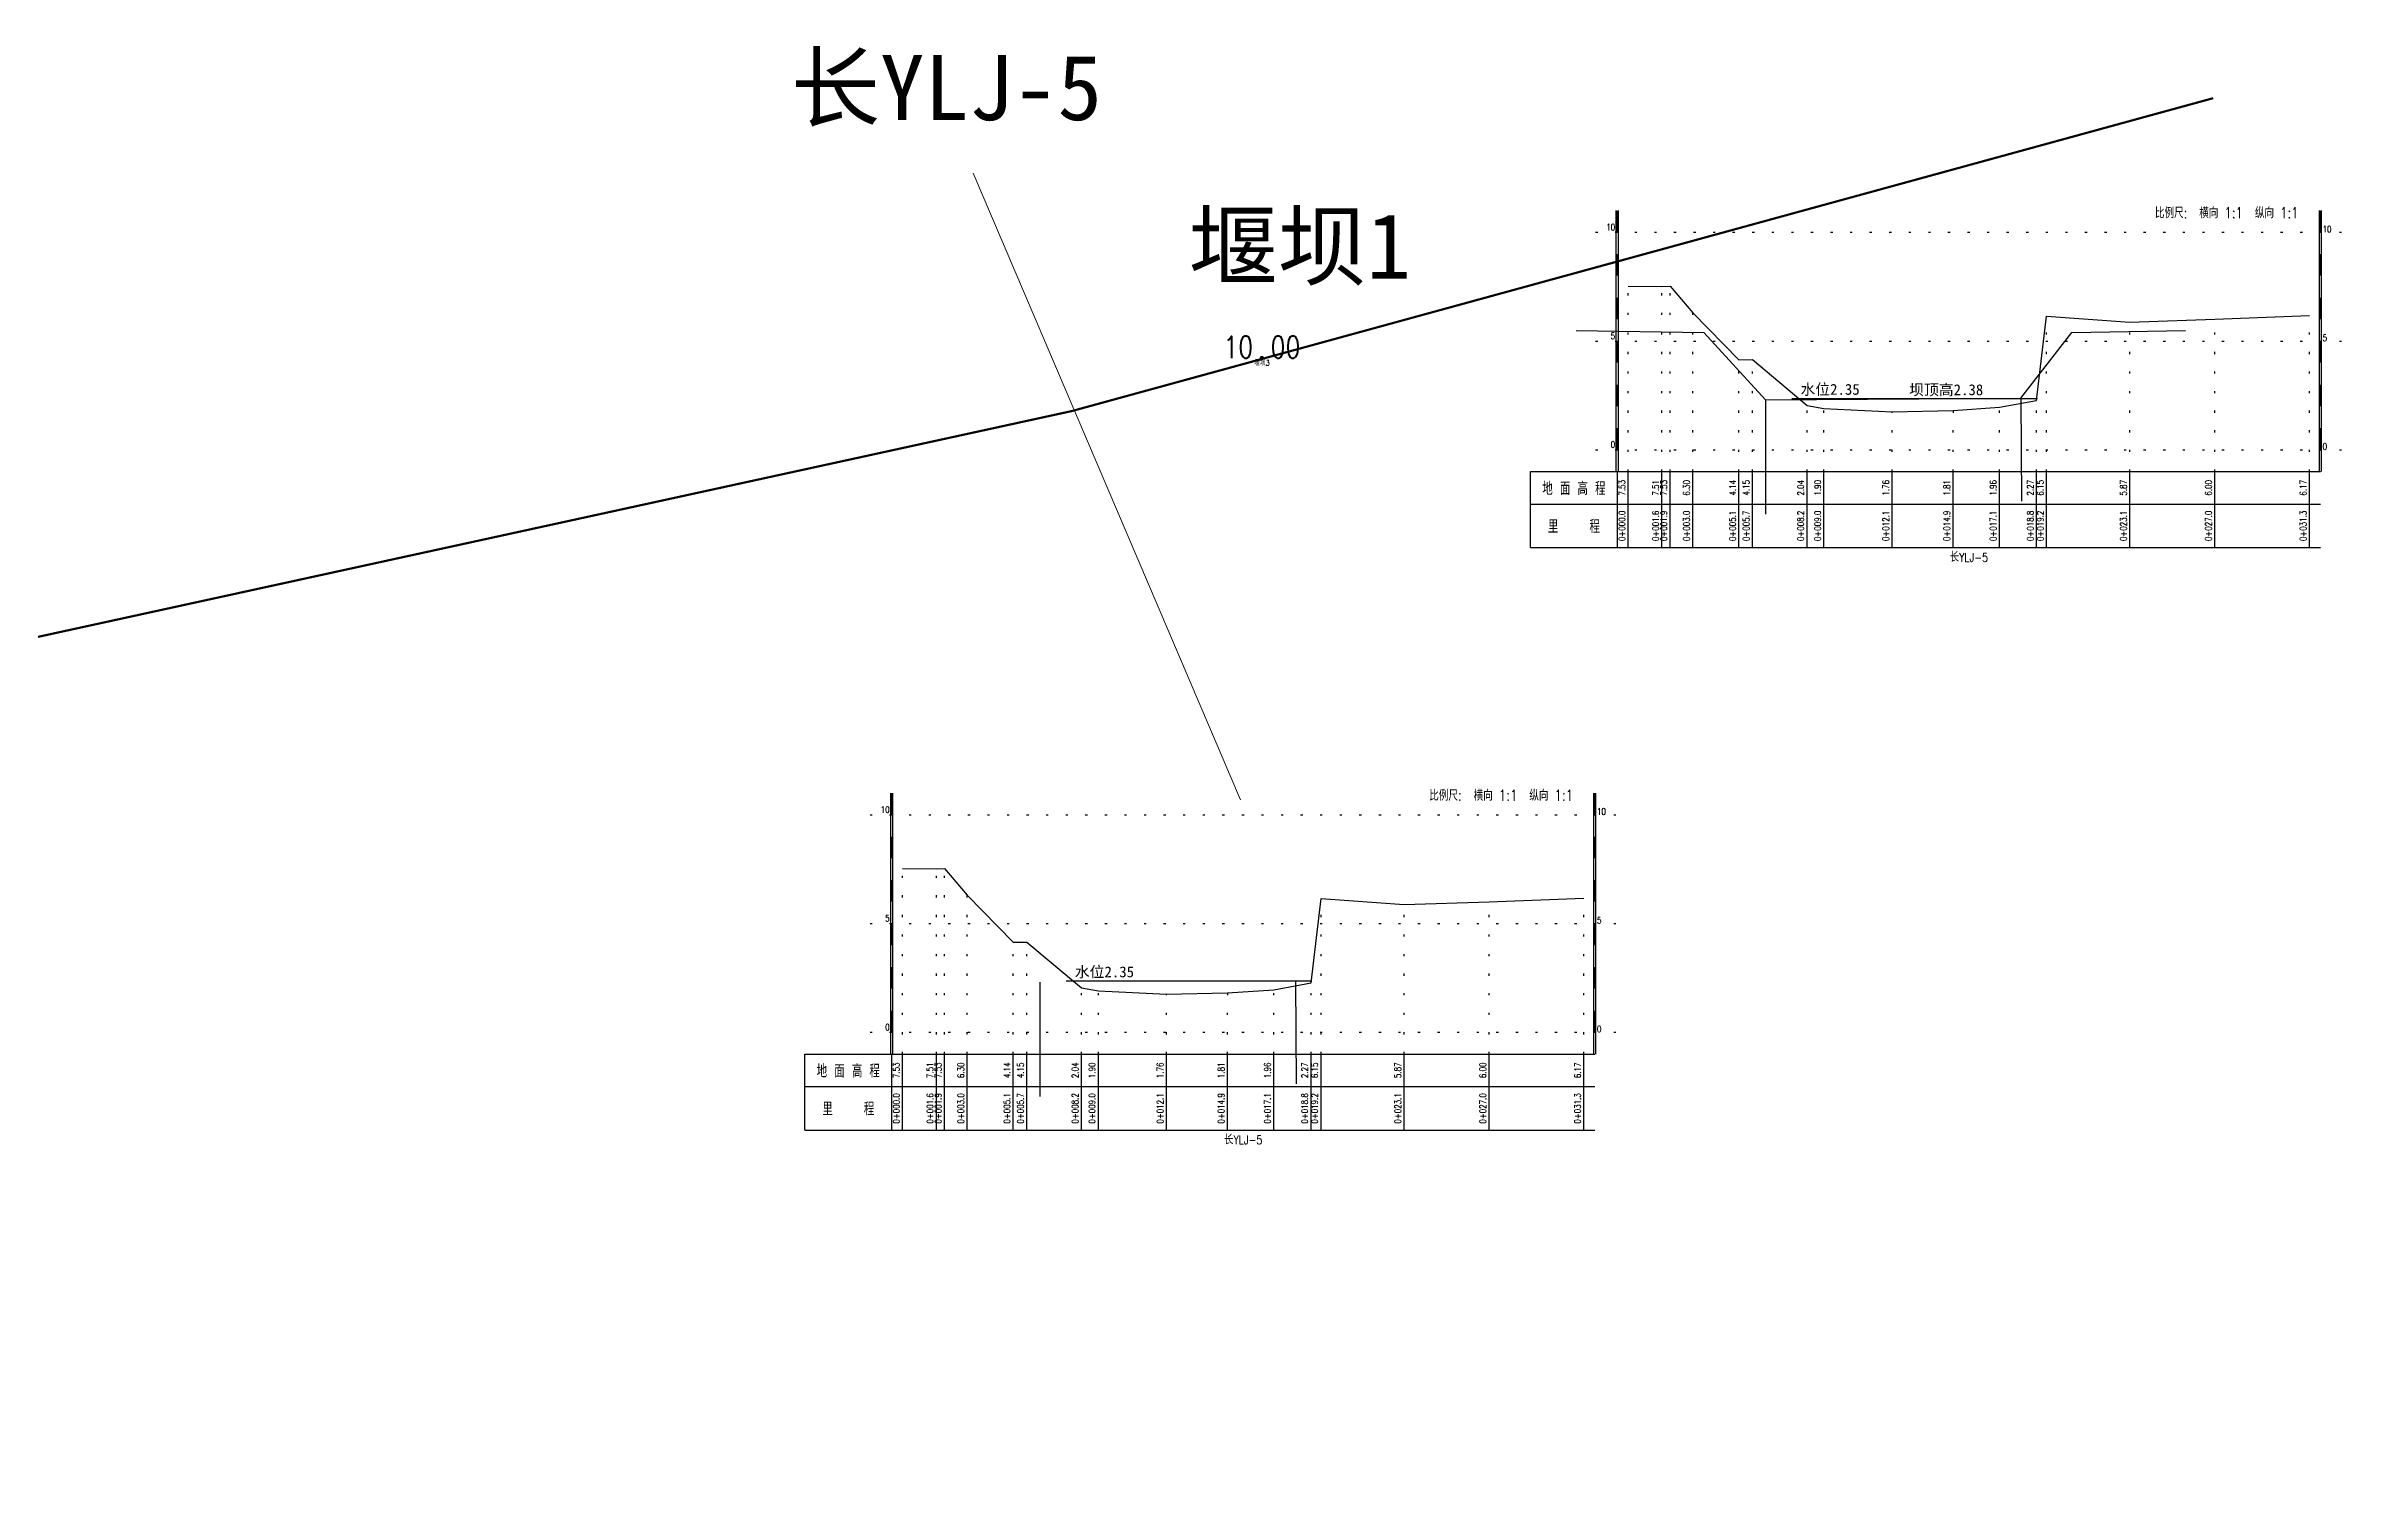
# Model space of a CAD drawing. Extents: x 482411 to 484142, y 3433749 to 3434182.
# Drawn here: x 484036.5 to 484142, y 3434115.5 to 3434182.1 of the extents above; entities that cross this region are included whole.
import ezdxf
from ezdxf.enums import TextEntityAlignment as Align

# ---------------------------------------------------------------- set-up
doc = ezdxf.new("R2010")
doc.units = 0
doc.header["$LTSCALE"] = 0.5
doc.linetypes.add('X4', pattern=[1.6, 0, -1.6])
doc.layers.get('0').update_dxf_attribs({"linetype": 'CONTINUOUS'})
for name, color, linetype in [('DMX', 1, 'CONTINUOUS'), ('zdm1', 2, 'CONTINUOUS'), ('ZDMT5', 3, 'CONTINUOUS'), ('图层1', 4, 'CONTINUOUS'), ('堰坝', 7, 'CONTINUOUS'), ('断面线', 7, 'CONTINUOUS'), ('水工建筑物', 7, 'CONTINUOUS')]:
    doc.layers.add(name, color=color, linetype=linetype)
doc.layers.add('县级河道', color=12, linetype='CONTINUOUS', lineweight=60)
doc.layers.add('断面号', color=7, linetype='CONTINUOUS', lineweight=30)
doc.styles.add('HZ', font='rs.shx', dxfattribs={"width": 0.8, "bigfont": 'hztxt.shx'})
doc.styles.add('stxt', font='txt.shx', dxfattribs={"width": 0.8, "bigfont": 'hztxt.shx'})
doc.styles.add('宋体', font='')
doc.styles.get('宋体').set_extended_font_data('SimSun')

# ---------------------------------------------------------------- blocks, each defined once
blk = doc.blocks.new('0806042')
at = {"linetype": 'Continuous'}
blk.add_lwpolyline([(-0.1, 0, 0.2, 0.2, 1), (0.1, 0, 0.2, 0.2, 1)], format="xyseb", close=True, dxfattribs=at)

msp = doc.modelspace()

# ---------------------------------------------------------------- linework, layer by layer
at = {"layer": 'DMX', "linetype": 'Continuous', "flags": 128}
for points in [[(484109.22, 3434171.09), (484110.77, 3434171.07), (484111.14, 3434171.09), (484112.19, 3434169.86), (484114.31, 3434167.7), (484114.93, 3434167.71), (484117.44, 3434165.6), (484118.22, 3434165.46), (484121.35, 3434165.31), (484124.16, 3434165.37), (484126.29, 3434165.52), (484128, 3434165.83), (484128.46, 3434169.71), (484132.28, 3434169.43), (484136.19, 3434169.56), (484140.55, 3434169.73)], [(484075.85, 3434144.3), (484077.4, 3434144.28), (484077.77, 3434144.3), (484078.82, 3434143.07), (484080.94, 3434140.91), (484081.56, 3434140.92), (484084.07, 3434138.81), (484084.85, 3434138.67), (484087.98, 3434138.52), (484090.79, 3434138.58), (484092.92, 3434138.73), (484094.63, 3434139.04), (484095.09, 3434142.92), (484098.91, 3434142.64), (484102.82, 3434142.77), (484107.18, 3434142.94)]]:
    msp.add_lwpolyline(points, dxfattribs=at)
at = {"layer": 'zdm1', "linetype": 'Continuous'}
for p, q in [((484108.67, 3434162.56), (484108.67, 3434174.56)), ((484108.77, 3434162.56), (484108.77, 3434174.56)), ((484141, 3434162.56), (484141, 3434174.56)), ((484141.1, 3434162.56), (484141.1, 3434174.56)), ((484104.72, 3434162.56), (484109.22, 3434162.56)), ((484104.72, 3434159.06), (484104.72, 3434162.56)), ((484108.72, 3434159.06), (484108.72, 3434162.56)), ((484109.22, 3434162.56), (484141.05, 3434162.56)), ((484104.72, 3434161.06), (484141.05, 3434161.06)), ((484104.72, 3434159.06), (484141.05, 3434159.06)), ((484075.3, 3434135.77), (484075.3, 3434147.77)), ((484075.4, 3434135.77), (484075.4, 3434147.77)), ((484107.63, 3434135.77), (484107.63, 3434147.77)), ((484107.73, 3434135.77), (484107.73, 3434147.77)), ((484071.35, 3434135.77), (484075.85, 3434135.77)), ((484071.35, 3434132.27), (484071.35, 3434135.77)), ((484075.35, 3434132.27), (484075.35, 3434135.77)), ((484075.85, 3434135.77), (484107.68, 3434135.77)), ((484071.35, 3434134.27), (484107.68, 3434134.27)), ((484071.35, 3434132.27), (484107.68, 3434132.27))]:
    msp.add_line(p, q, dxfattribs=at)
at = {"layer": 'zdm1', "linetype": 'X4'}
for p, q in [((484107.72, 3434173.56), (484142.05, 3434173.56)), ((484107.72, 3434168.56), (484142.05, 3434168.56)), ((484107.72, 3434163.56), (484142.05, 3434163.56)), ((484074.35, 3434146.77), (484108.68, 3434146.77)), ((484074.35, 3434141.77), (484108.68, 3434141.77)), ((484074.35, 3434136.77), (484108.68, 3434136.77))]:
    msp.add_line(p, q, dxfattribs=at)
at = {"layer": 'zdm1', "linetype": 'Continuous', "flags": 128}
for points in [[(484108.72, 3434173.56, 0.1, 0.1, 0), (484108.72, 3434174.56, 0.1, 0.1, 0)], [(484141.05, 3434173.56, 0.1, 0.1, 0), (484141.05, 3434174.56, 0.1, 0.1, 0)], [(484108.72, 3434171.56, 0.1, 0.1, 0), (484108.72, 3434172.56, 0.1, 0.1, 0)], [(484141.05, 3434171.56, 0.1, 0.1, 0), (484141.05, 3434172.56, 0.1, 0.1, 0)], [(484108.72, 3434169.56, 0.1, 0.1, 0), (484108.72, 3434170.56, 0.1, 0.1, 0)], [(484141.05, 3434169.56, 0.1, 0.1, 0), (484141.05, 3434170.56, 0.1, 0.1, 0)], [(484108.72, 3434167.56, 0.1, 0.1, 0), (484108.72, 3434168.56, 0.1, 0.1, 0)], [(484141.05, 3434167.56, 0.1, 0.1, 0), (484141.05, 3434168.56, 0.1, 0.1, 0)], [(484108.72, 3434165.56, 0.1, 0.1, 0), (484108.72, 3434166.56, 0.1, 0.1, 0)], [(484141.05, 3434165.56, 0.1, 0.1, 0), (484141.05, 3434166.56, 0.1, 0.1, 0)], [(484108.72, 3434163.56, 0.1, 0.1, 0), (484108.72, 3434164.56, 0.1, 0.1, 0)], [(484141.05, 3434163.56, 0.1, 0.1, 0), (484141.05, 3434164.56, 0.1, 0.1, 0)], [(484075.35, 3434146.77, 0.1, 0.1, 0), (484075.35, 3434147.77, 0.1, 0.1, 0)], [(484107.68, 3434146.77, 0.1, 0.1, 0), (484107.68, 3434147.77, 0.1, 0.1, 0)], [(484075.35, 3434144.77, 0.1, 0.1, 0), (484075.35, 3434145.77, 0.1, 0.1, 0)], [(484107.68, 3434144.77, 0.1, 0.1, 0), (484107.68, 3434145.77, 0.1, 0.1, 0)], [(484075.35, 3434142.77, 0.1, 0.1, 0), (484075.35, 3434143.77, 0.1, 0.1, 0)], [(484107.68, 3434142.77, 0.1, 0.1, 0), (484107.68, 3434143.77, 0.1, 0.1, 0)], [(484075.35, 3434140.77, 0.1, 0.1, 0), (484075.35, 3434141.77, 0.1, 0.1, 0)], [(484107.68, 3434140.77, 0.1, 0.1, 0), (484107.68, 3434141.77, 0.1, 0.1, 0)], [(484075.35, 3434138.77, 0.1, 0.1, 0), (484075.35, 3434139.77, 0.1, 0.1, 0)], [(484107.68, 3434138.77, 0.1, 0.1, 0), (484107.68, 3434139.77, 0.1, 0.1, 0)], [(484075.35, 3434136.77, 0.1, 0.1, 0), (484075.35, 3434137.77, 0.1, 0.1, 0)], [(484107.68, 3434136.77, 0.1, 0.1, 0), (484107.68, 3434137.77, 0.1, 0.1, 0)]]:
    msp.add_lwpolyline(points, format="xyseb", dxfattribs=at)
at = {"layer": 'ZDMT5', "linetype": 'X4'}
for p, q in [((484109.22, 3434162.56), (484109.22, 3434171.09)), ((484110.77, 3434162.56), (484110.77, 3434171.07)), ((484111.14, 3434162.56), (484111.14, 3434171.09)), ((484112.19, 3434162.56), (484112.19, 3434169.86)), ((484128.46, 3434162.56), (484128.46, 3434169.71)), ((484140.55, 3434162.56), (484140.55, 3434169.73)), ((484132.28, 3434162.56), (484132.28, 3434169.43)), ((484136.19, 3434162.56), (484136.19, 3434169.56)), ((484114.31, 3434162.56), (484114.31, 3434167.7)), ((484114.93, 3434162.56), (484114.93, 3434167.71)), ((484117.44, 3434162.56), (484117.44, 3434165.6)), ((484118.22, 3434162.56), (484118.22, 3434165.46)), ((484126.29, 3434162.56), (484126.29, 3434165.52)), ((484128, 3434162.56), (484128, 3434165.83)), ((484121.35, 3434162.56), (484121.35, 3434165.31)), ((484124.16, 3434162.56), (484124.17, 3434165.37)), ((484075.85, 3434135.77), (484075.85, 3434144.3)), ((484077.4, 3434135.77), (484077.4, 3434144.28)), ((484077.77, 3434135.77), (484077.77, 3434144.3)), ((484078.82, 3434135.77), (484078.82, 3434143.07)), ((484095.09, 3434135.77), (484095.09, 3434142.92)), ((484098.91, 3434135.77), (484098.91, 3434142.64)), ((484102.82, 3434135.77), (484102.82, 3434142.77)), ((484107.18, 3434135.77), (484107.18, 3434142.94)), ((484080.94, 3434135.77), (484080.94, 3434140.91)), ((484081.56, 3434135.77), (484081.56, 3434140.92)), ((484094.63, 3434135.77), (484094.63, 3434139.04)), ((484084.07, 3434135.77), (484084.07, 3434138.81)), ((484084.85, 3434135.77), (484084.85, 3434138.67)), ((484087.98, 3434135.77), (484087.98, 3434138.52)), ((484090.79, 3434135.77), (484090.8, 3434138.58)), ((484092.92, 3434135.77), (484092.92, 3434138.73))]:
    msp.add_line(p, q, dxfattribs=at)
at = {"layer": 'ZDMT5', "linetype": 'Continuous'}
for p, q in [((484109.22, 3434159.06), (484109.22, 3434162.56)), ((484110.77, 3434159.06), (484110.77, 3434162.56)), ((484111.14, 3434159.06), (484111.14, 3434162.56)), ((484112.19, 3434159.06), (484112.19, 3434162.56)), ((484114.31, 3434159.06), (484114.31, 3434162.56)), ((484114.93, 3434159.06), (484114.93, 3434162.56)), ((484117.44, 3434159.06), (484117.44, 3434162.56)), ((484118.22, 3434159.06), (484118.22, 3434162.56)), ((484121.35, 3434159.06), (484121.35, 3434162.56)), ((484124.16, 3434159.06), (484124.16, 3434162.56)), ((484126.29, 3434159.06), (484126.29, 3434162.56)), ((484128, 3434159.06), (484128, 3434162.56)), ((484128.46, 3434159.06), (484128.46, 3434162.56)), ((484132.28, 3434159.06), (484132.28, 3434162.56)), ((484136.19, 3434159.06), (484136.19, 3434162.56)), ((484140.55, 3434159.06), (484140.55, 3434162.56)), ((484075.85, 3434132.27), (484075.85, 3434135.77)), ((484077.4, 3434132.27), (484077.4, 3434135.77)), ((484077.77, 3434132.27), (484077.77, 3434135.77)), ((484078.82, 3434132.27), (484078.82, 3434135.77)), ((484080.94, 3434132.27), (484080.94, 3434135.77)), ((484081.56, 3434132.27), (484081.56, 3434135.77)), ((484084.07, 3434132.27), (484084.07, 3434135.77)), ((484084.85, 3434132.27), (484084.85, 3434135.77)), ((484087.98, 3434132.27), (484087.98, 3434135.77)), ((484090.79, 3434132.27), (484090.79, 3434135.77)), ((484092.92, 3434132.27), (484092.92, 3434135.77)), ((484094.63, 3434132.27), (484094.63, 3434135.77)), ((484095.09, 3434132.27), (484095.09, 3434135.77)), ((484098.91, 3434132.27), (484098.91, 3434135.77)), ((484102.82, 3434132.27), (484102.82, 3434135.77)), ((484107.18, 3434132.27), (484107.18, 3434135.77))]:
    msp.add_line(p, q, dxfattribs=at)
at = {"layer": '县级河道', "lineweight": 0, "const_width": 0.1}
msp.add_lwpolyline([(483674.69, 3433963.83), (483751.52, 3433963.62), (483780.73, 3433968.06), (483805.08, 3433958.96), (483870.06, 3433926.15), (483888.47, 3433916.42), (483900.33, 3433915.78), (483908.79, 3433922.34), (483918.74, 3433935.04), (483934.62, 3433968.91), (483934.62, 3433968.91), (483938.22, 3433989.87), (483936.95, 3434018.65), (483946.47, 3434087.23), (483954.73, 3434104.8), (483967, 3434113.48), (483997.06, 3434134.43), (484014.2, 3434149.46), (484023.52, 3434152.21), (484083.63, 3434165.34), (484136.12, 3434179.73)], dxfattribs=at)
at = {"layer": '图层1', "linetype": 'Continuous', "flags": 128}
for points in [[(484128.04, 3434165.91), (484116.74, 3434165.91)], [(484094.67, 3434139.12), (484083.37, 3434139.12)]]:
    msp.add_lwpolyline(points, dxfattribs=at)
at = {"layer": '堰坝', "linetype": 'Continuous', "flags": 128}
for points in [[(484106.82, 3434169.05), (484112.69, 3434168.95), (484115.53, 3434165.86), (484127.28, 3434165.93), (484129.62, 3434168.95), (484134.84, 3434169.05)], [(484115.53, 3434165.86), (484115.53, 3434160.6)], [(484127.28, 3434165.93), (484127.31, 3434161.19)], [(484082.16, 3434139.07), (484082.16, 3434133.81)], [(484093.92, 3434139.14), (484093.94, 3434134.4)]]:
    msp.add_lwpolyline(points, dxfattribs=at)
at = {"layer": '断面线', "color": 3, "lineweight": 0}
msp.add_polyline3d([(484079.1, 3434176.28, 7.53), (484091.38, 3434147.46, 6.17)], dxfattribs=at)

# ---------------------------------------------------------------- block references
at = {"layer": '水工建筑物', "linetype": 'Continuous'}
ref = msp.add_blockref('0806042', (484092.37, 3434167.78, 10), dxfattribs=dict(at, xscale=0.5, yscale=0.5, zscale=0.5))
ref.add_attrib('DAIMA', '堰坝3', dxfattribs={"layer": '0', "color": 2, "linetype": 'Continuous', "height": 0.25, "style": 'stxt', "width": 0.8}).set_placement((484092.37, 3434167.68, 10), align=Align.TOP_CENTER)
ref.add_attrib('ZS', '10', dxfattribs={"layer": '0', "linetype": 'Continuous', "height": 1, "style": 'stxt', "width": 0.8}).set_placement((484091.97, 3434167.78, 10), align=Align.RIGHT)
ref.add_attrib('XS', '00', (484092.77, 3434167.78, 10), dxfattribs={"layer": '0', "linetype": 'Continuous', "height": 1, "style": 'stxt', "width": 0.8})

# ---------------------------------------------------------------- texts
at = {"layer": 'zdm1', "linetype": 'Continuous', "style": 'HZ', "width": 0.8}
for s, p in [('10', (484108.62, 3434173.56)), ('5', (484108.62, 3434168.56)), ('0', (484108.62, 3434163.56)), ('10', (484075.25, 3434146.77)), ('5', (484075.25, 3434141.77)), ('0', (484075.25, 3434136.77))]:
    msp.add_text(s, height=0.3, dxfattribs=at).set_placement(p, align=Align.BOTTOM_RIGHT)
for s, p in [('10', (484141.15, 3434173.56)), ('5', (484141.15, 3434168.56)), ('0', (484141.15, 3434163.56)), ('10', (484107.78, 3434146.77)), ('5', (484107.78, 3434141.77)), ('0', (484107.78, 3434136.77))]:
    msp.add_text(s, height=0.3, dxfattribs=at).set_placement(p)
for s, height, p in [('地 面 高 程', 0.6, (484106.72, 3434161.81)), ('里    程', 0.6, (484106.72, 3434160.06)), ('长YLJ-5', 0.4, (484124.88, 3434158.66)), ('地 面 高 程', 0.6, (484073.35, 3434135.02)), ('里    程', 0.6, (484073.35, 3434133.27)), ('长YLJ-5', 0.4, (484091.51, 3434131.87))]:
    msp.add_text(s, height=height, dxfattribs=at).set_placement(p, align=Align.MIDDLE)
at = {"layer": 'ZDMT5', "linetype": 'Continuous', "style": 'HZ', "width": 0.8}
for p in [(484140.05, 3434174.06), (484106.68, 3434147.27)]:
    msp.add_text('比例尺:  横向 1:1  纵向 1:1', height=0.5, dxfattribs=at).set_placement(p, align=Align.BOTTOM_RIGHT)
for s, p in [('7.53', (484109.17, 3434161.81)), ('7.51', (484110.72, 3434161.81)), ('7.53', (484111.09, 3434161.81)), ('6.30', (484112.14, 3434161.81)), ('4.14', (484114.26, 3434161.81)), ('4.15', (484114.88, 3434161.81)), ('2.04', (484117.39, 3434161.81)), ('1.90', (484118.17, 3434161.81)), ('1.76', (484121.3, 3434161.81)), ('1.81', (484124.11, 3434161.81)), ('1.96', (484126.24, 3434161.81)), ('2.27', (484127.95, 3434161.81)), ('6.15', (484128.41, 3434161.81)), ('5.87', (484132.23, 3434161.81)), ('6.00', (484136.14, 3434161.81)), ('6.17', (484140.5, 3434161.81)), ('0+000.0', (484109.17, 3434160.06)), ('0+001.6', (484110.72, 3434160.06)), ('0+001.9', (484111.09, 3434160.06)), ('0+003.0', (484112.14, 3434160.06)), ('0+005.1', (484114.26, 3434160.06)), ('0+005.7', (484114.88, 3434160.06)), ('0+008.2', (484117.39, 3434160.06)), ('0+009.0', (484118.17, 3434160.06)), ('0+012.1', (484121.3, 3434160.06)), ('0+014.9', (484124.11, 3434160.06)), ('0+017.1', (484126.24, 3434160.06)), ('0+018.8', (484127.95, 3434160.06)), ('0+019.2', (484128.41, 3434160.06)), ('0+023.1', (484132.23, 3434160.06)), ('0+027.0', (484136.14, 3434160.06)), ('0+031.3', (484140.5, 3434160.06)), ('7.53', (484075.8, 3434135.02)), ('7.51', (484077.35, 3434135.02)), ('7.53', (484077.72, 3434135.02)), ('6.30', (484078.77, 3434135.02)), ('4.14', (484080.89, 3434135.02)), ('4.15', (484081.51, 3434135.02)), ('2.04', (484084.02, 3434135.02)), ('1.90', (484084.8, 3434135.02)), ('1.76', (484087.93, 3434135.02)), ('1.81', (484090.74, 3434135.02)), ('1.96', (484092.87, 3434135.02)), ('2.27', (484094.58, 3434135.02)), ('6.15', (484095.04, 3434135.02)), ('5.87', (484098.86, 3434135.02)), ('6.00', (484102.77, 3434135.02)), ('6.17', (484107.13, 3434135.02)), ('0+000.0', (484075.8, 3434133.27)), ('0+001.6', (484077.35, 3434133.27)), ('0+001.9', (484077.72, 3434133.27)), ('0+003.0', (484078.77, 3434133.27)), ('0+005.1', (484080.89, 3434133.27)), ('0+005.7', (484081.51, 3434133.27)), ('0+008.2', (484084.02, 3434133.27)), ('0+009.0', (484084.8, 3434133.27)), ('0+012.1', (484087.93, 3434133.27)), ('0+014.9', (484090.74, 3434133.27)), ('0+017.1', (484092.87, 3434133.27)), ('0+018.8', (484094.58, 3434133.27)), ('0+019.2', (484095.04, 3434133.27)), ('0+023.1', (484098.86, 3434133.27)), ('0+027.0', (484102.77, 3434133.27)), ('0+031.3', (484107.13, 3434133.27))]:
    msp.add_text(s, height=0.3, rotation=90, dxfattribs=at).set_placement(p, align=Align.BOTTOM_CENTER)
at = {"layer": '图层1', "linetype": 'Continuous', "style": '宋体'}
for p in [(484118.5, 3434166.35), (484085.13, 3434139.56)]:
    msp.add_text('水位2.35', height=0.5, dxfattribs=at).set_placement(p, align=Align.MIDDLE)
at = {"layer": '堰坝', "color": 6, "linetype": 'Continuous', "style": '宋体'}
msp.add_text('坝顶高2.38', height=0.5, dxfattribs=at).set_placement((484123.84, 3434166.33), align=Align.MIDDLE)
at = {"layer": '断面号', "color": 5, "linetype": 'Continuous', "style": '宋体'}
msp.add_text('长YLJ-5', height=3, dxfattribs=at).set_placement((484077.87, 3434178.72), align=Align.CENTER)
msp.add_text('堰坝1', height=3, dxfattribs=at).set_placement((484094.12, 3434172.96), align=Align.MIDDLE)

doc.saveas('drawing.dxf')
